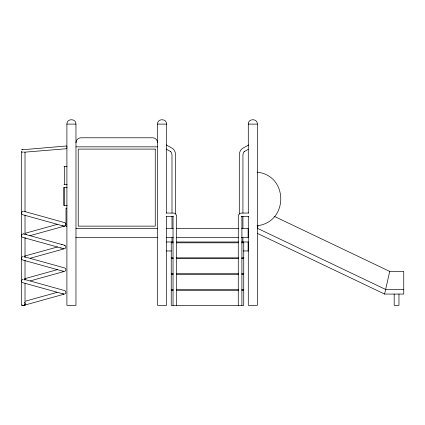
<?xml version="1.0" encoding="UTF-8"?>
<svg xmlns="http://www.w3.org/2000/svg" width="425" height="425" viewBox="0 0 425 425"><rect width="100%" height="100%" fill="white"/><g stroke="black" fill="none" stroke-linecap="round" stroke-linejoin="round"><path stroke-width="0.64" d="M66.938 146.63L66.916 147.321M66.906 124.1C66.683 118.277 76.187 118.277 75.969 124.1L75.969 305.325L66.906 305.325L66.906 124.1L75.969 124.1M166.584 216.373L166.584 305.325L157.521 305.325L157.521 124.1C157.298 118.277 166.802 118.277 166.584 124.1L166.584 213.053M248.29 213.053L248.29 124.1C248.067 118.277 257.571 118.277 257.348 124.1L257.348 305.325L248.29 305.325L248.29 216.373M257.311 228.878L258.023 225.744M389.725 271.41L403.75 271.41L403.75 294.063L384.604 294.063L389.725 271.41L274.104 216.272M23.083 151.89L22.158 152.325L21.452 151.688M21.601 149.839L66.741 145.956M64.377 226.121C66.157 225.93 66.422 223.21 64.733 222.647L24.337 211.427M248.657 144.946L242.542 148.394C240.237 149.797 239.317 152.665 239.302 155.242L239.302 214.088M248.211 149.361L244.083 151.714L244.343 151.502L243.44 152.671L242.941 154.806L242.925 213.053M241.517 216.628L241.915 216.197L241.894 305.416M22.929 279.209L21.579 280.436L21.696 281.807M22.992 256.546C21.213 256.753 20.984 259.478 22.69 260.004L63.739 271.405L62.889 270.991M63.681 226.318L64.122 226.185M25.388 233.219L57.168 224.389M29.909 235.7L64.834 225.988M24.703 256.068L57.518 246.952M30.255 258.246L64.743 248.667C66.433 248.099 66.151 245.379 64.372 245.204M24.639 278.736L57.566 269.588M30.302 280.893L64.68 271.341C66.406 270.863 66.21 268.132 64.441 267.883L23.933 256.631M25.574 301.112L57.019 292.379M24.48 305.182L64.6 294.036C66.337 293.617 66.263 290.886 64.52 290.541L23.869 279.246M23.083 233.867C21.303 234.01 20.942 236.72 22.615 237.331L63.808 248.774L62.948 248.402M257.045 225.739C288.586 222.403 288.713 175.536 257.173 172.141M23.97 152.224L66.964 148.702M166.297 213.015L174.377 213.116L175.95 214.195L176.657 215.996L176.678 305.416M166.43 216.633L172.885 216.617M157.521 124.1L166.584 124.1M248.29 124.1L257.348 124.1M75.969 146.843L157.521 146.843M64.021 166.52L67.001 166.52M64.021 184.647L67.118 184.647M67.187 187.361L63.708 187.361L63.708 205.488L67.187 205.488M66.842 208.202L66.013 208.202L66.013 226.328L66.842 226.328M75.969 228.395L157.521 228.395M166.425 228.395L173.214 228.395M176.529 228.395L238.85 228.395M241.506 228.395L248.29 228.395M75.815 237.368L157.675 237.368M166.425 237.368L173.4 237.368M176.529 237.368L238.85 237.368M241.315 237.368L248.29 237.368M166.425 241.99L173.214 241.99M176.513 241.99L238.85 241.99M241.506 241.99L248.29 241.99M171.238 242.808L173.214 242.808M176.513 242.808L238.457 242.808M241.751 242.808L243.732 242.808M166.425 250.957L171.418 250.957M243.297 250.957L248.29 250.957M171.238 257.848L173.214 257.848M176.513 257.848L238.457 257.848M241.751 257.848L243.732 257.848M171.238 258.666L173.214 258.666M176.513 258.666L238.457 258.666M241.751 258.666L243.732 258.666M171.238 273.705L173.214 273.705M176.513 273.705L238.457 273.705M241.751 273.705L243.732 273.705M171.238 274.523L173.214 274.523M176.513 274.523L238.457 274.523M241.751 274.523L243.732 274.523M403.75 289.457L385.645 289.457L257.438 228.321M171.238 289.563L173.214 289.563M176.513 289.563L238.457 289.563M241.751 289.563L243.732 289.563M171.238 290.381L173.214 290.381M176.513 290.381L238.457 290.381M241.751 290.381L243.732 290.381M248.652 213.015L240.566 213.116L238.999 214.195L238.287 215.996L238.271 305.416M241.416 216.617L248.513 216.633M22.031 149.616L22.493 149.765M26.313 234.632L26.706 234.738M25.383 238.101L25.782 238.207M24.013 233.994L23.556 233.867L64.823 245.331M22.987 214.784L63.447 226.02L62.682 225.468M22.759 282.689L63.66 294.052L62.836 293.601M61.657 244.449L62.055 244.561M60.663 247.897L61.057 248.009M257.592 233.495L384.604 294.063M166.271 144.946L172.385 148.394C174.696 149.797 175.61 152.665 175.631 155.242L175.631 214.088M166.164 149.048L170.85 151.714L170.584 151.502L171.493 152.671L171.987 154.806L172.003 213.053M21.967 282.195L22.328 282.492M173.209 216.522L173.033 216.197L173.049 305.416M398.963 294.063L398.963 305.325L394.177 305.325L394.177 294.063M248.136 228.395L248.136 237.368M248.136 241.99L248.136 250.957M243.732 241.99L243.732 305.416L171.238 305.416L171.238 241.99M242.925 216.373L242.925 228.321M242.925 237.617L242.925 242.261M172.003 216.373L172.003 228.321M172.003 237.617L172.003 242.261M64.542 187.361L64.542 205.488M64.451 166.52L64.451 184.647M25.017 152.155L25.017 211.831M25.017 215.146L25.017 234.377M25.017 237.692L25.017 257.587M25.017 260.238L25.017 280.128M25.017 283.443L25.017 305.325L21.388 305.325L21.388 151.608M75.969 142.837A5.058 5.058 0 0 1 81.021 137.78L152.628 137.78A4.893 4.893 0 0 1 157.521 142.673M24.576 304.906A1.806 1.79 74.5 0 1 22.058 304.9M24.57 302.345A1.806 1.79 74.5 0 1 24.862 304.534M22.541 214.641A1.806 1.79 -74.5 0 1 23.641 211.236M155.252 149.106L78.232 149.106L78.232 226.132L155.252 226.132L155.252 149.106"/></g></svg>
